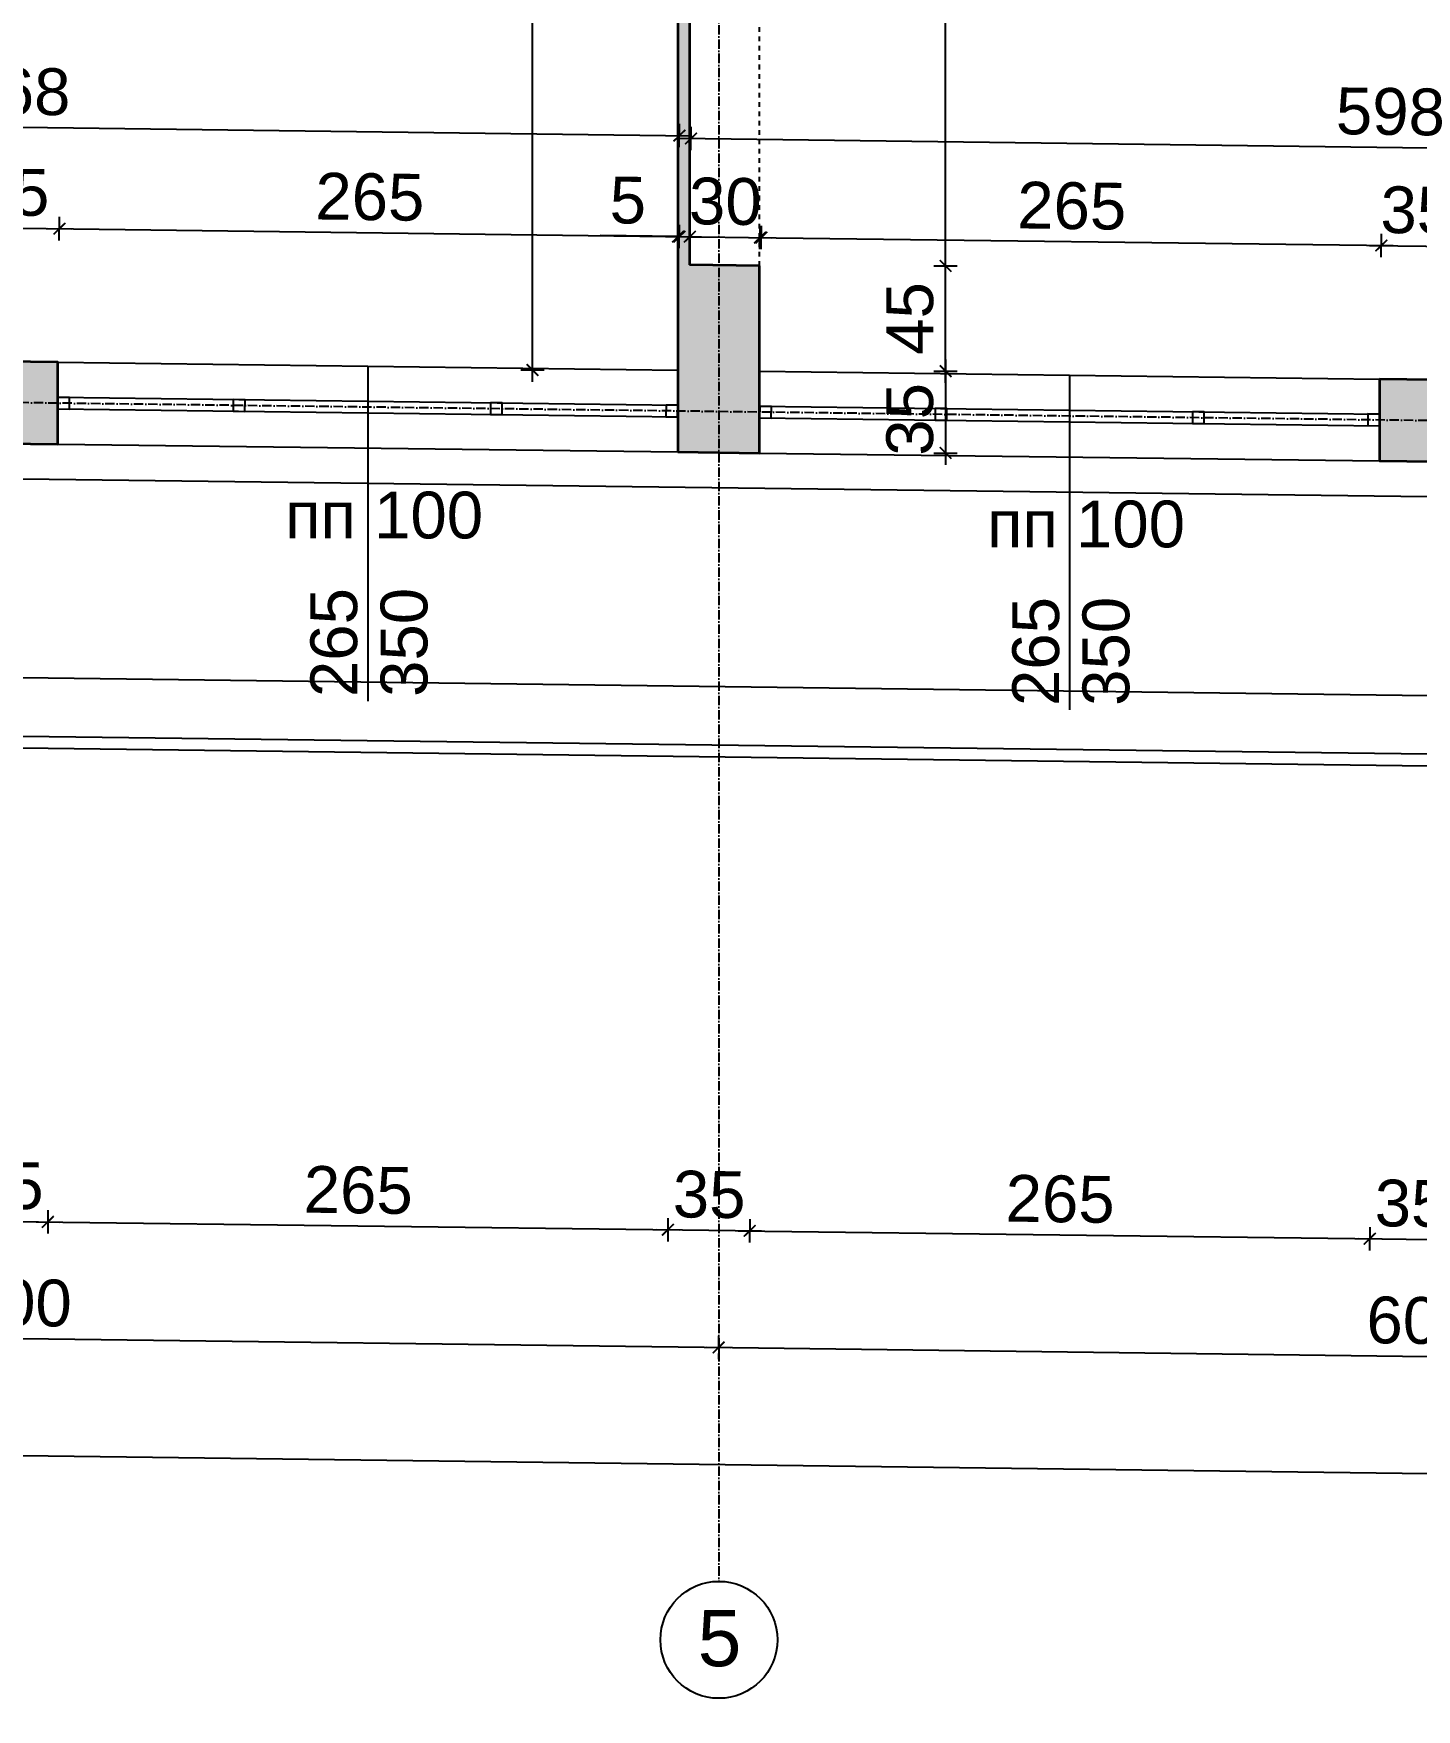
# Model space of a CAD drawing. Header units: inches. Extents: x -72385 to 39588, y -6525 to 66685.
# Drawn here: x -49878 to -49287, y 21720 to 22437 of the extents above; entities that cross this region are included whole.
import ezdxf

# ---------------------------------------------------------------- set-up
doc = ezdxf.new("R2010")
doc.units = ezdxf.units.IN
doc.header["$MEASUREMENT"] = 0
doc.linetypes.add('DashDot', pattern=[0.6, 0.4, -0.1, 0, -0.1])
doc.linetypes.add('Hidden', pattern=[0.4, 0.2, -0.2])
for name, color, linetype, lineweight in [('Изгледни линии', 253, 'Continuous', 25), ('Надписи коти външни', 252, 'Continuous', 25), ('Надписи коти вътрешни', 252, 'Continuous', 25), ('Надписи Оси', 252, 'Continuous', 25), ('Надписи прозорци', 252, 'Continuous', 25), ('Оси', 252, 'DashDot', 25), ('Прозорци', 251, 'Continuous', 25), ('Пунктир', 253, 'Hidden', 25), ('Разрезни линии', 7, 'Continuous', 35), ('Щрих стени', 254, 'Continuous', 25)]:
    doc.layers.add(name, color=color, linetype=linetype, lineweight=lineweight)
doc.styles.add('Arial Regular', font='arial.ttf')
doc.styles.get("Standard").update_dxf_attribs({"font": 'arial.ttf'})
doc.dimstyles.new('Annotative', dxfattribs={"dimscale": 0, "dimtxt": 20, "dimasz": 5, "dimexe": 5, "dimexo": 5, "dimgap": 5, "dimtad": 1, "dimdec": 0, "dimzin": 0, "dimdsep": 46, "dimtxsty": 'Standard', "dimblk": 'ARCHTICK', "dimcen": 5, "dimdle": 5, "dimadec": 0, "dimazin": 0, "dimtfac": 1, "dimtdec": 0, "dimtofl": 0, "dimtmove": 0, "dimatfit": 3, "dimldrblk": 'ARCHTICK', "dimfxl": 5, "dimfxlon": 1, "dimtolj": 1, "dimtzin": 0, "dimarcsym": 1})

# ---------------------------------------------------------------- blocks, each defined once
blk = doc.blocks.new('_ArchTick')
at = {"color": 0, "linetype": 'ByBlock', "const_width": 0.15}
blk.add_lwpolyline([(-0.5, -0.5), (0.5, 0.5)], dxfattribs=at)
blk = doc.blocks.new('*D4562')
at = {"layer": 'Defpoints', "color": 0, "ltscale": 50, "transparency": 16777216}
for p in [(-49664.4, 22830.32), (-49602.34, 22830.32), (-49602.34, 22292.78)]:
    blk.add_point(p, dxfattribs=at)
at = {"layer": 'Надписи коти вътрешни', "color": 0, "lineweight": -2, "ltscale": 50, "transparency": 16777216}
for p, q in [((-49664.4, 22287.78), (-49664.4, 22835.32)), ((-49659.4, 22830.32), (-49669.4, 22830.32)), ((-49659.4, 22292.78), (-49669.4, 22292.78))]:
    blk.add_line(p, q, dxfattribs=at)
at = {"layer": 'Надписи коти вътрешни', "color": 0, "lineweight": -2, "ltscale": 50, "transparency": 16777216, "xscale": 5, "yscale": 5, "zscale": 5}
for p, rotation in [((-49664.4, 22830.32), 90), ((-49664.4, 22292.78), 270)]:
    blk.add_blockref('_ArchTick', p, dxfattribs=dict(at, rotation=rotation))
at = {"layer": 'Надписи коти вътрешни', "color": 0, "ltscale": 50, "transparency": 16777216, "insert": (-49679.61, 22561.55), "char_height": 20, "attachment_point": 5, "rotation": 90}
blk.add_mtext('\\A1;538', dxfattribs=at)
blk = doc.blocks.new('*D2618')
at = {"layer": 'Defpoints', "color": 0, "ltscale": 50, "transparency": 16777216}
for p in [(-49866.61, 22353.23), (-49902.34, 22296.6), (-49867.34, 22296.15)]:
    blk.add_point(p, dxfattribs=at)
at = {"layer": 'Надписи коти вътрешни', "color": 0, "lineweight": -2, "ltscale": 50, "transparency": 16777216}
for p, q in [((-49906.61, 22353.74), (-49861.61, 22353.16)), ((-49901.67, 22348.67), (-49901.55, 22358.67)), ((-49866.67, 22348.23), (-49866.55, 22358.23))]:
    blk.add_line(p, q, dxfattribs=at)
at = {"layer": 'Надписи коти вътрешни', "color": 0, "lineweight": -2, "ltscale": 50, "transparency": 16777216, "xscale": 5, "yscale": 5, "zscale": 5}
for p, rotation in [((-49901.61, 22353.67), 179.2706286525344), ((-49866.61, 22353.23), 359.2706286525344)]:
    blk.add_blockref('_ArchTick', p, dxfattribs=dict(at, rotation=rotation))
at = {"layer": 'Надписи коти вътрешни', "color": 0, "ltscale": 50, "transparency": 16777216, "insert": (-49886.42, 22368.7), "char_height": 20, "attachment_point": 5, "rotation": 359.27063}
blk.add_mtext('\\A1;35', dxfattribs=at)
blk = doc.blocks.new('*D2619')
at = {"layer": 'Defpoints', "color": 0, "ltscale": 50, "transparency": 16777216}
for p in [(-49601.61, 22349.85), (-49867.34, 22296.15), (-49602.34, 22292.78)]:
    blk.add_point(p, dxfattribs=at)
at = {"layer": 'Надписи коти вътрешни', "color": 0, "lineweight": -2, "ltscale": 50, "transparency": 16777216}
for p, q in [((-49871.61, 22353.29), (-49596.61, 22349.79)), ((-49866.67, 22348.23), (-49866.55, 22358.23)), ((-49601.67, 22344.85), (-49601.55, 22354.85))]:
    blk.add_line(p, q, dxfattribs=at)
at = {"layer": 'Надписи коти вътрешни', "color": 0, "lineweight": -2, "ltscale": 50, "transparency": 16777216, "xscale": 5, "yscale": 5, "zscale": 5}
for p, rotation in [((-49866.61, 22353.23), 179.270628652547), ((-49601.61, 22349.85), 359.270628652547)]:
    blk.add_blockref('_ArchTick', p, dxfattribs=dict(at, rotation=rotation))
at = {"layer": 'Надписи коти вътрешни', "color": 0, "ltscale": 50, "transparency": 16777216, "insert": (-49733.92, 22366.75), "char_height": 20, "attachment_point": 5, "rotation": 359.27063}
blk.add_mtext('\\A1;265', dxfattribs=at)
blk = doc.blocks.new('*D2620')
at = {"layer": 'Defpoints', "color": 0, "ltscale": 50, "transparency": 16777216}
for p in [(-49567.18, 22349.4), (-49597.34, 22337.72), (-49567.34, 22337.33)]:
    blk.add_point(p, dxfattribs=at)
at = {"layer": 'Надписи коти вътрешни', "color": 0, "lineweight": -2, "ltscale": 50, "transparency": 16777216}
for p, q in [((-49597.25, 22344.79), (-49597.12, 22354.79)), ((-49567.25, 22344.4), (-49567.12, 22354.4)), ((-49602.18, 22349.86), (-49562.18, 22349.34))]:
    blk.add_line(p, q, dxfattribs=at)
at = {"layer": 'Надписи коти вътрешни', "color": 0, "lineweight": -2, "ltscale": 50, "transparency": 16777216, "xscale": 5, "yscale": 5, "zscale": 5}
for p, rotation in [((-49597.18, 22349.79), 179.2567033056681), ((-49567.18, 22349.4), 359.2567033056681)]:
    blk.add_blockref('_ArchTick', p, dxfattribs=dict(at, rotation=rotation))
at = {"layer": 'Надписи коти вътрешни', "color": 0, "ltscale": 50, "transparency": 16777216, "insert": (-49581.98, 22364.81), "char_height": 20, "attachment_point": 5, "rotation": 359.2567}
blk.add_mtext('\\A1;30', dxfattribs=at)
blk = doc.blocks.new('*D2621')
at = {"layer": 'Defpoints', "color": 0, "ltscale": 50, "transparency": 16777216}
for p in [(-49301.61, 22346.03), (-49567.34, 22292.33), (-49302.34, 22288.96)]:
    blk.add_point(p, dxfattribs=at)
at = {"layer": 'Надписи коти вътрешни', "color": 0, "lineweight": -2, "ltscale": 50, "transparency": 16777216}
for p, q in [((-49566.67, 22344.41), (-49566.55, 22354.41)), ((-49571.61, 22349.47), (-49296.61, 22345.97)), ((-49301.67, 22341.03), (-49301.55, 22351.03))]:
    blk.add_line(p, q, dxfattribs=at)
at = {"layer": 'Надписи коти вътрешни', "color": 0, "lineweight": -2, "ltscale": 50, "transparency": 16777216, "xscale": 5, "yscale": 5, "zscale": 5}
for p, rotation in [((-49566.61, 22349.41), 179.270628652547), ((-49301.61, 22346.03), 359.270628652547)]:
    blk.add_blockref('_ArchTick', p, dxfattribs=dict(at, rotation=rotation))
at = {"layer": 'Надписи коти вътрешни', "color": 0, "ltscale": 50, "transparency": 16777216, "insert": (-49433.92, 22362.93), "char_height": 20, "attachment_point": 5, "rotation": 359.27063}
blk.add_mtext('\\A1;265', dxfattribs=at)
blk = doc.blocks.new('*D2622')
at = {"layer": 'Defpoints', "color": 0, "ltscale": 50, "transparency": 16777216}
for p in [(-49266.61, 22345.59), (-49302.34, 22288.96), (-49267.34, 22288.52)]:
    blk.add_point(p, dxfattribs=at)
at = {"layer": 'Надписи коти вътрешни', "color": 0, "lineweight": -2, "ltscale": 50, "transparency": 16777216}
for p, q in [((-49306.61, 22346.1), (-49261.61, 22345.52)), ((-49301.67, 22341.03), (-49301.55, 22351.03)), ((-49266.67, 22340.59), (-49266.55, 22350.59))]:
    blk.add_line(p, q, dxfattribs=at)
at = {"layer": 'Надписи коти вътрешни', "color": 0, "lineweight": -2, "ltscale": 50, "transparency": 16777216, "xscale": 5, "yscale": 5, "zscale": 5}
for p, rotation in [((-49301.61, 22346.03), 179.2706286525344), ((-49266.61, 22345.59), 359.2706286525344)]:
    blk.add_blockref('_ArchTick', p, dxfattribs=dict(at, rotation=rotation))
at = {"layer": 'Надписи коти вътрешни', "color": 0, "ltscale": 50, "transparency": 16777216, "insert": (-49286.42, 22361.06), "char_height": 20, "attachment_point": 5, "rotation": 359.27063}
blk.add_mtext('\\A1;35', dxfattribs=at)
blk = doc.blocks.new('*D4564')
at = {"layer": 'Defpoints', "color": 0, "ltscale": 50, "transparency": 16777216}
for p in [(-49601.63, 22393.02), (-50169.84, 22345.01), (-49602.34, 22337.78)]:
    blk.add_point(p, dxfattribs=at)
at = {"layer": 'Надписи коти вътрешни', "color": 0, "lineweight": -2, "ltscale": 50, "transparency": 16777216}
for p, q in [((-50169.2, 22395.24), (-50169.07, 22405.24)), ((-50174.13, 22400.31), (-49596.63, 22392.95)), ((-49601.7, 22388.02), (-49601.57, 22398.02))]:
    blk.add_line(p, q, dxfattribs=at)
at = {"layer": 'Надписи коти вътрешни', "color": 0, "lineweight": -2, "ltscale": 50, "transparency": 16777216, "xscale": 5, "yscale": 5, "zscale": 5}
for p, rotation in [((-50169.13, 22400.24), 179.2706286525471), ((-49601.63, 22393.02), 359.2706286525471)]:
    blk.add_blockref('_ArchTick', p, dxfattribs=dict(at, rotation=rotation))
at = {"layer": 'Надписи коти вътрешни', "color": 0, "ltscale": 50, "transparency": 16777216, "insert": (-49885.19, 22411.84), "char_height": 20, "attachment_point": 5, "rotation": 359.27063}
blk.add_mtext('\\A1;568', dxfattribs=at)
blk = doc.blocks.new('*D2633')
at = {"layer": 'Defpoints', "color": 0, "ltscale": 50, "transparency": 16777216}
for p in [(-49567.34, 22829.88), (-49487.85, 22829.88), (-49567.34, 22337.34)]:
    blk.add_point(p, dxfattribs=at)
at = {"layer": 'Надписи коти вътрешни', "color": 0, "lineweight": -2, "ltscale": 50, "transparency": 16777216}
for p, q in [((-49487.85, 22332.34), (-49487.85, 22834.88)), ((-49492.85, 22829.88), (-49482.85, 22829.88)), ((-49492.85, 22337.34), (-49482.85, 22337.34))]:
    blk.add_line(p, q, dxfattribs=at)
at = {"layer": 'Надписи коти вътрешни', "color": 0, "lineweight": -2, "ltscale": 50, "transparency": 16777216, "xscale": 5, "yscale": 5, "zscale": 5}
for p, rotation in [((-49487.85, 22829.88), 90), ((-49487.85, 22337.34), 270)]:
    blk.add_blockref('_ArchTick', p, dxfattribs=dict(at, rotation=rotation))
at = {"layer": 'Надписи коти вътрешни', "color": 0, "ltscale": 50, "transparency": 16777216, "insert": (-49503.07, 22583.61), "char_height": 20, "attachment_point": 5, "rotation": 90}
blk.add_mtext('\\A1;493', dxfattribs=at)
blk = doc.blocks.new('*D2635')
at = {"layer": 'Defpoints', "color": 0, "ltscale": 50, "transparency": 16777216}
for p in [(-49567.34, 22337.34), (-49487.85, 22337.34), (-49566.89, 22292.33)]:
    blk.add_point(p, dxfattribs=at)
at = {"layer": 'Надписи коти вътрешни', "color": 0, "lineweight": -2, "ltscale": 50, "transparency": 16777216}
for p, q in [((-49487.85, 22287.33), (-49487.85, 22342.34)), ((-49492.85, 22337.34), (-49482.85, 22337.34)), ((-49492.85, 22292.33), (-49482.85, 22292.33))]:
    blk.add_line(p, q, dxfattribs=at)
at = {"layer": 'Надписи коти вътрешни', "color": 0, "lineweight": -2, "ltscale": 50, "transparency": 16777216, "xscale": 5, "yscale": 5, "zscale": 5}
for p, rotation in [((-49487.85, 22337.34), 90), ((-49487.85, 22292.33), 270)]:
    blk.add_blockref('_ArchTick', p, dxfattribs=dict(at, rotation=rotation))
at = {"layer": 'Надписи коти вътрешни', "color": 0, "ltscale": 50, "transparency": 16777216, "insert": (-49503.02, 22314.83), "char_height": 20, "attachment_point": 5, "rotation": 90}
blk.add_mtext('\\A1;45', dxfattribs=at)
blk = doc.blocks.new('*D2636')
at = {"layer": 'Defpoints', "color": 0, "ltscale": 50, "transparency": 16777216}
for p in [(-48999.15, 22384.18), (-49597.34, 22337.72), (-48999.84, 22330.11)]:
    blk.add_point(p, dxfattribs=at)
at = {"layer": 'Надписи коти вътрешни', "color": 0, "lineweight": -2, "ltscale": 50, "transparency": 16777216}
for p, q in [((-49596.71, 22386.79), (-49596.59, 22396.79)), ((-49601.65, 22391.85), (-48994.15, 22384.12)), ((-48999.21, 22379.18), (-48999.09, 22389.18))]:
    blk.add_line(p, q, dxfattribs=at)
at = {"layer": 'Надписи коти вътрешни', "color": 0, "lineweight": -2, "ltscale": 50, "transparency": 16777216, "xscale": 5, "yscale": 5, "zscale": 5}
for p, rotation in [((-49596.65, 22391.79), 179.2706286525471), ((-48999.15, 22384.18), 359.2706286525471)]:
    blk.add_blockref('_ArchTick', p, dxfattribs=dict(at, rotation=rotation))
at = {"layer": 'Надписи коти вътрешни', "color": 0, "ltscale": 50, "transparency": 16777216, "insert": (-49297.71, 22403.2), "char_height": 20, "attachment_point": 5, "rotation": 359.27063}
blk.add_mtext('\\A1;598', dxfattribs=at)
blk = doc.blocks.new('*D6550')
at = {"layer": 'Defpoints', "color": 0, "ltscale": 50, "transparency": 16777216}
for p in [(-49902.34, 22261.6), (-49867.34, 22261.15), (-49871.57, 21928.68)]:
    blk.add_point(p, dxfattribs=at)
at = {"layer": 'Надписи коти външни', "color": 0, "lineweight": -2, "ltscale": 50, "transparency": 16777216}
for p, q in [((-49911.57, 21929.19), (-49866.57, 21928.61)), ((-49906.51, 21934.12), (-49906.63, 21924.12)), ((-49871.51, 21933.68), (-49871.63, 21923.68))]:
    blk.add_line(p, q, dxfattribs=at)
at = {"layer": 'Надписи коти външни', "color": 0, "lineweight": -2, "ltscale": 50, "transparency": 16777216, "xscale": 5, "yscale": 5, "zscale": 5}
for p, rotation in [((-49906.57, 21929.12), 179.2706286525464), ((-49871.57, 21928.68), 359.2706286525463)]:
    blk.add_blockref('_ArchTick', p, dxfattribs=dict(at, rotation=rotation))
at = {"layer": 'Надписи коти външни', "color": 0, "ltscale": 50, "transparency": 16777216, "insert": (-49888.88, 21944.12), "char_height": 20, "attachment_point": 5, "rotation": 359.27063}
blk.add_mtext('\\A1;35', dxfattribs=at)
blk = doc.blocks.new('*D6551')
at = {"layer": 'Defpoints', "color": 0, "ltscale": 50, "transparency": 16777216}
for p in [(-49867.34, 22261.15), (-49602.34, 22257.78), (-49606.57, 21925.3)]:
    blk.add_point(p, dxfattribs=at)
at = {"layer": 'Надписи коти външни', "color": 0, "lineweight": -2, "ltscale": 50, "transparency": 16777216}
for p, q in [((-49871.51, 21933.68), (-49871.63, 21923.68)), ((-49606.51, 21930.3), (-49606.63, 21920.3)), ((-49876.57, 21928.74), (-49601.57, 21925.24))]:
    blk.add_line(p, q, dxfattribs=at)
at = {"layer": 'Надписи коти външни', "color": 0, "lineweight": -2, "ltscale": 50, "transparency": 16777216, "xscale": 5, "yscale": 5, "zscale": 5}
for p, rotation in [((-49871.57, 21928.68), 179.2706286525463), ((-49606.57, 21925.3), 359.2706286525462)]:
    blk.add_blockref('_ArchTick', p, dxfattribs=dict(at, rotation=rotation))
at = {"layer": 'Надписи коти външни', "color": 0, "ltscale": 50, "transparency": 16777216, "insert": (-49738.88, 21942.2), "char_height": 20, "attachment_point": 5, "rotation": 359.27063}
blk.add_mtext('\\A1;265', dxfattribs=at)
blk = doc.blocks.new('*D5630')
at = {"layer": 'Defpoints', "color": 0, "ltscale": 50, "transparency": 16777216}
for p in [(-49602.34, 22257.78), (-49567.34, 22257.33), (-49571.57, 21924.86)]:
    blk.add_point(p, dxfattribs=at)
at = {"layer": 'Надписи коти външни', "color": 0, "lineweight": -2, "ltscale": 50, "transparency": 16777216}
for p, q in [((-49606.51, 21930.3), (-49606.63, 21920.3)), ((-49571.51, 21929.86), (-49571.63, 21919.86)), ((-49611.57, 21925.37), (-49566.57, 21924.79))]:
    blk.add_line(p, q, dxfattribs=at)
at = {"layer": 'Надписи коти външни', "color": 0, "lineweight": -2, "ltscale": 50, "transparency": 16777216, "xscale": 5, "yscale": 5, "zscale": 5}
for p, rotation in [((-49606.57, 21925.3), 179.2706286525403), ((-49571.57, 21924.86), 359.2706286525403)]:
    blk.add_blockref('_ArchTick', p, dxfattribs=dict(at, rotation=rotation))
at = {"layer": 'Надписи коти външни', "color": 0, "ltscale": 50, "transparency": 16777216, "insert": (-49588.88, 21940.3), "char_height": 20, "attachment_point": 5, "rotation": 359.27063}
blk.add_mtext('\\A1;35', dxfattribs=at)
blk = doc.blocks.new('*D6552')
at = {"layer": 'Defpoints', "color": 0, "ltscale": 50, "transparency": 16777216}
for p in [(-49567.34, 22257.33), (-49302.34, 22253.96), (-49306.57, 21921.48)]:
    blk.add_point(p, dxfattribs=at)
at = {"layer": 'Надписи коти външни', "color": 0, "lineweight": -2, "ltscale": 50, "transparency": 16777216}
for p, q in [((-49571.51, 21929.86), (-49571.63, 21919.86)), ((-49576.57, 21924.92), (-49301.57, 21921.42)), ((-49306.51, 21926.48), (-49306.63, 21916.49))]:
    blk.add_line(p, q, dxfattribs=at)
at = {"layer": 'Надписи коти външни', "color": 0, "lineweight": -2, "ltscale": 50, "transparency": 16777216, "xscale": 5, "yscale": 5, "zscale": 5}
for p, rotation in [((-49571.57, 21924.86), 179.2706286525486), ((-49306.57, 21921.48), 359.2706286525486)]:
    blk.add_blockref('_ArchTick', p, dxfattribs=dict(at, rotation=rotation))
at = {"layer": 'Надписи коти външни', "color": 0, "ltscale": 50, "transparency": 16777216, "insert": (-49438.88, 21938.38), "char_height": 20, "attachment_point": 5, "rotation": 359.27063}
blk.add_mtext('\\A1;265', dxfattribs=at)
blk = doc.blocks.new('*D5631')
at = {"layer": 'Defpoints', "color": 0, "ltscale": 50, "transparency": 16777216}
for p in [(-49302.34, 22253.96), (-49267.34, 22253.51), (-49271.57, 21921.04)]:
    blk.add_point(p, dxfattribs=at)
at = {"layer": 'Надписи коти външни', "color": 0, "lineweight": -2, "ltscale": 50, "transparency": 16777216}
for p, q in [((-49306.51, 21926.48), (-49306.63, 21916.49)), ((-49271.51, 21926.04), (-49271.63, 21916.04)), ((-49311.57, 21921.55), (-49266.57, 21920.98))]:
    blk.add_line(p, q, dxfattribs=at)
at = {"layer": 'Надписи коти външни', "color": 0, "lineweight": -2, "ltscale": 50, "transparency": 16777216, "xscale": 5, "yscale": 5, "zscale": 5}
for p, rotation in [((-49306.57, 21921.48), 179.2706286525464), ((-49271.57, 21921.04), 359.2706286525463)]:
    blk.add_blockref('_ArchTick', p, dxfattribs=dict(at, rotation=rotation))
at = {"layer": 'Надписи коти външни', "color": 0, "ltscale": 50, "transparency": 16777216, "insert": (-49288.88, 21936.48), "char_height": 20, "attachment_point": 5, "rotation": 359.27063}
blk.add_mtext('\\A1;35', dxfattribs=at)
blk = doc.blocks.new('*D5660')
at = {"layer": 'Defpoints', "color": 0, "ltscale": 50, "transparency": 16777216}
for p in [(-50184.84, 21882.66), (-49584.84, 21875.02), (-49584.84, 21875.02)]:
    blk.add_point(p, dxfattribs=at)
at = {"layer": 'Надписи коти външни', "color": 0, "lineweight": -2, "ltscale": 50, "transparency": 16777216}
for p, q in [((-50189.84, 21882.73), (-49579.84, 21874.96)), ((-50184.84, 21882.66), (-50184.9, 21877.66)), ((-49584.84, 21875.02), (-49584.9, 21870.02))]:
    blk.add_line(p, q, dxfattribs=at)
at = {"layer": 'Надписи коти външни', "color": 0, "lineweight": -2, "ltscale": 50, "transparency": 16777216, "xscale": 5, "yscale": 5, "zscale": 5}
for p, rotation in [((-50184.84, 21882.66), 179.270628652557), ((-49584.84, 21875.02), 359.270628652557)]:
    blk.add_blockref('_ArchTick', p, dxfattribs=dict(at, rotation=rotation))
at = {"layer": 'Надписи коти външни', "color": 0, "ltscale": 50, "transparency": 16777216, "insert": (-49884.64, 21894.05), "char_height": 20, "attachment_point": 5, "rotation": 359.27063}
blk.add_mtext('\\A1;600', dxfattribs=at)
blk = doc.blocks.new('*D5661')
at = {"layer": 'Defpoints', "color": 0, "ltscale": 50, "transparency": 16777216}
for p in [(-49584.84, 21875.02), (-48984.84, 21867.38), (-48984.84, 21867.38)]:
    blk.add_point(p, dxfattribs=at)
at = {"layer": 'Надписи коти външни', "color": 0, "lineweight": -2, "ltscale": 50, "transparency": 16777216}
for p, q in [((-49584.84, 21875.02), (-49584.77, 21880.02)), ((-49589.84, 21875.09), (-48979.84, 21867.32)), ((-48984.84, 21867.38), (-48984.77, 21872.38))]:
    blk.add_line(p, q, dxfattribs=at)
at = {"layer": 'Надписи коти външни', "color": 0, "lineweight": -2, "ltscale": 50, "transparency": 16777216, "xscale": 5, "yscale": 5, "zscale": 5}
for p, rotation in [((-49584.84, 21875.02), 179.2706286525473), ((-48984.84, 21867.38), 359.2706286525473)]:
    blk.add_blockref('_ArchTick', p, dxfattribs=dict(at, rotation=rotation))
at = {"layer": 'Надписи коти външни', "color": 0, "ltscale": 50, "transparency": 16777216, "insert": (-49284.64, 21886.41), "char_height": 20, "attachment_point": 5, "rotation": 359.27063}
blk.add_mtext('\\A1;600', dxfattribs=at)
blk = doc.blocks.new('*D6556')
at = {"layer": 'Defpoints', "color": 0, "ltscale": 10, "transparency": 16777216}
for p in [(-52317.34, 22292.34), (-41742.34, 22157.71), (-41747.84, 21725.25)]:
    blk.add_point(p, dxfattribs=at)
at = {"layer": 'Надписи коти външни', "color": 0, "lineweight": -2, "ltscale": 10, "transparency": 16777216}
for p, q in [((-52322.78, 21864.88), (-52322.91, 21854.88)), ((-52327.84, 21859.94), (-41742.84, 21725.19)), ((-41747.78, 21730.25), (-41747.91, 21720.25))]:
    blk.add_line(p, q, dxfattribs=at)
at = {"layer": 'Надписи коти външни', "color": 0, "lineweight": -2, "ltscale": 10, "transparency": 16777216, "xscale": 5, "yscale": 5, "zscale": 5}
for p, rotation in [((-52322.84, 21859.88), 179.2706286525472), ((-41747.84, 21725.25), 359.2706286525473)]:
    blk.add_blockref('_ArchTick', p, dxfattribs=dict(at, rotation=rotation))
at = {"layer": 'Надписи коти външни', "color": 0, "ltscale": 10, "transparency": 16777216, "insert": (-47035.15, 21807.77), "char_height": 20, "attachment_point": 5, "rotation": 359.27063}
blk.add_mtext('\\A1;10575', dxfattribs=at)
blk = doc.blocks.new('*D7348')
at = {"layer": 'Defpoints', "color": 0, "ltscale": 10, "transparency": 16777216}
for p in [(-49506.06, 22292.33), (-49506.06, 22257.33), (-49487.85, 22257.33)]:
    blk.add_point(p, dxfattribs=at)
at = {"layer": 'Надписи коти вътрешни', "color": 0, "lineweight": -2, "ltscale": 10, "transparency": 16777216}
for p, q in [((-49487.85, 22297.33), (-49487.85, 22252.33)), ((-49492.85, 22292.33), (-49482.85, 22292.33)), ((-49492.85, 22257.33), (-49482.85, 22257.33))]:
    blk.add_line(p, q, dxfattribs=at)
at = {"layer": 'Надписи коти вътрешни', "color": 0, "lineweight": -2, "ltscale": 10, "transparency": 16777216, "xscale": 5, "yscale": 5, "zscale": 5}
for p, rotation in [((-49487.85, 22292.33), 90), ((-49487.85, 22257.33), 270)]:
    blk.add_blockref('_ArchTick', p, dxfattribs=dict(at, rotation=rotation))
at = {"layer": 'Надписи коти вътрешни', "color": 0, "ltscale": 10, "transparency": 16777216, "insert": (-49503.07, 22271.72), "char_height": 20, "attachment_point": 5, "rotation": 90}
blk.add_mtext('\\A1;35', dxfattribs=at)
blk = doc.blocks.new('*D7375')
at = {"layer": 'Defpoints', "color": 0, "ltscale": 10, "transparency": 16777216}
for p in [(-49602.18, 22349.85), (-49602.34, 22337.78), (-49597.34, 22337.72)]:
    blk.add_point(p, dxfattribs=at)
at = {"layer": 'Надписи коти вътрешни', "color": 0, "lineweight": -2, "ltscale": 10, "transparency": 16777216}
for p, q in [((-49602.25, 22344.85), (-49602.12, 22354.85)), ((-49597.25, 22344.79), (-49597.12, 22354.79)), ((-49602.18, 22349.85), (-49635.44, 22350.28)), ((-49597.18, 22349.79), (-49592.18, 22349.73))]:
    blk.add_line(p, q, dxfattribs=at)
at = {"layer": 'Надписи коти вътрешни', "color": 0, "lineweight": -2, "ltscale": 10, "transparency": 16777216, "xscale": 5, "yscale": 5, "zscale": 5}
for p, rotation in [((-49602.18, 22349.85), 359.2706286525452), ((-49597.18, 22349.79), 179.2706286525452)]:
    blk.add_blockref('_ArchTick', p, dxfattribs=dict(at, rotation=rotation))
at = {"layer": 'Надписи коти вътрешни', "color": 0, "ltscale": 10, "transparency": 16777216, "insert": (-49623.62, 22365.3), "char_height": 20, "attachment_point": 5, "rotation": 359.27063}
blk.add_mtext('\\A1;5', dxfattribs=at)

msp = doc.modelspace()

# ---------------------------------------------------------------- hatches: boundary and pattern name
at = {"layer": 'Щрих стени', "ltscale": 10}
h = msp.add_hatch(color=256, dxfattribs=at)
h.dxf.hatch_style = 1
h.paths.add_polyline_path([(-49972.34, 23195.06), (-50407.34, 23200.6), (-50407.34, 23170.6), (-50199.84, 23167.96), (-50199.84, 22927.94), (-50209.84, 22928.06), (-50209.84, 22843.06), (-50759.84, 22850.06), (-50759.84, 22935.07), (-50809.84, 22935.7), (-50809.84, 22880.7), (-50834.84, 22881.02), (-50834.84, 22846.01), (-50809.84, 22845.7), (-50199.84, 22837.93), (-50199.84, 22345.39), (-50202.34, 22265.42), (-50167.34, 22264.97), (-50167.34, 22344.98), (-50169.84, 22345.01), (-50169.84, 22837.55), (-50159.84, 22837.42), (-50159.84, 22927.43), (-50169.84, 22927.56), (-50169.84, 23167.57), (-49972.34, 23165.06)])
h.paths.add_polyline_path([(-50567.34, 23202.64), (-51002.34, 23208.18), (-51002.34, 23178.17), (-50809.84, 23175.72), (-50809.84, 23025.71), (-50804.84, 23025.65), (-50804.84, 23175.66), (-50567.34, 23172.64)])
h.paths.add_polyline_path([(-49377.34, 23187.49), (-49812.34, 23193.03), (-49812.34, 23163.02), (-49602.34, 23160.35), (-49602.34, 22920.33), (-49634.84, 22920.74), (-49634.84, 22885.74), (-49609.84, 22885.42), (-49609.84, 22830.42), (-49602.34, 22830.32), (-49602.34, 22337.72), (-49602.34, 22257.78), (-49567.34, 22257.33), (-49567.34, 22337.34), (-49597.34, 22337.72), (-49597.34, 22830.26), (-49559.84, 22829.78), (-49559.84, 22919.79), (-49597.34, 22920.27), (-49597.34, 23160.29), (-49377.34, 23157.49)])
h.paths.add_polyline_path([(-48969.84, 23247.26), (-48999.84, 23247.64), (-48999.84, 23182.68), (-49217.34, 23185.45), (-49217.34, 23155.45), (-48999.84, 23152.68), (-48999.84, 22912.66), (-49009.84, 22912.79), (-49009.84, 22822.78), (-48999.84, 22822.65), (-48999.84, 22330.11), (-49002.34, 22330.15), (-49002.34, 22250.14), (-48967.34, 22249.69), (-48967.34, 22329.7), (-48969.84, 22329.73), (-48969.84, 22822.27), (-48959.84, 22822.14), (-48959.84, 22912.15), (-48969.84, 22912.28), (-48969.84, 23042.29), (-48914.84, 23041.59), (-48914.84, 23071.59), (-48969.84, 23072.29)])
h.paths.add_polyline_path([(-51067.34, 22311.43), (-51102.34, 22311.88), (-51102.34, 22276.87), (-51067.34, 22276.43)])
h.paths.add_polyline_path([(-50767.34, 22352.61), (-50802.34, 22353.06), (-50802.34, 22273.05), (-50767.34, 22272.61)], flags=17)
h.paths.add_polyline_path([(-50467.34, 22303.79), (-50502.34, 22304.24), (-50502.34, 22269.23), (-50467.34, 22268.79)], flags=17)
h.paths.add_polyline_path([(-49867.34, 22296.15), (-49902.34, 22296.6), (-49902.34, 22261.6), (-49867.34, 22261.15)])
h.paths.add_polyline_path([(-49267.34, 22288.52), (-49302.34, 22288.96), (-49302.34, 22253.96), (-49267.34, 22253.51)])

# ---------------------------------------------------------------- linework, layer by layer
at = {"layer": 'Изгледни линии', "ltscale": 50}
for p, q in [((-49867.34, 22296.15), (-49602.34, 22292.78)), ((-49567.34, 22292.33), (-49302.34, 22288.96)), ((-51682.34, 22269.26), (-46557.34, 22204.01)), ((-49867.34, 22261.15), (-49602.34, 22257.78)), ((-49567.34, 22257.33), (-49302.34, 22253.96)), ((-51367.34, 22180.24), (-46587.34, 22119.39)), ((-51392.34, 22155.55), (-46587.34, 22094.38)), ((-51397.34, 22150.62), (-46587.34, 22089.38))]:
    msp.add_line(p, q, dxfattribs=at)
at = {"layer": 'Надписи Оси', "ltscale": 50}
msp.add_circle((-49584.76, 21750.02), 25, dxfattribs=at)
at = {"layer": 'Надписи прозорци', "ltscale": 50}
for p, q in [((-49734.84, 22294.47), (-49734.84, 22151.32)), ((-49434.84, 22290.65), (-49434.84, 22147.5))]:
    msp.add_line(p, q, dxfattribs=at)
at = {"layer": 'Оси', "ltscale": 10}
for p, q in [((-49584.84, 24575.24), (-49584.84, 21775.02)), ((-39839.84, 22151), (-52799.84, 22315.98))]:
    msp.add_line(p, q, dxfattribs=at)
at = {"layer": 'Прозорци', "ltscale": 50}
for p, q in [((-49867.34, 22281.15), (-49602.34, 22277.78)), ((-49867.34, 22276.15), (-49602.34, 22272.78)), ((-49567.34, 22277.33), (-49302.34, 22273.96)), ((-49567.34, 22272.33), (-49302.34, 22268.96))]:
    msp.add_line(p, q, dxfattribs=at)
for points in [[(-49867.34, 22276.15), (-49862.34, 22276.09), (-49862.27, 22281.09), (-49867.27, 22281.15), (-49867.34, 22276.15)], [(-49792.35, 22275.2), (-49787.35, 22275.13), (-49787.29, 22280.13), (-49792.29, 22280.2), (-49792.35, 22275.2)], [(-49682.39, 22273.8), (-49677.39, 22273.73), (-49677.33, 22278.73), (-49682.32, 22278.8), (-49682.39, 22273.8)], [(-49607.4, 22272.85), (-49602.4, 22272.78), (-49602.34, 22277.78), (-49607.34, 22277.85), (-49607.4, 22272.85)], [(-49567.34, 22272.33), (-49562.34, 22272.27), (-49562.27, 22277.27), (-49567.27, 22277.33), (-49567.34, 22272.33)], [(-49492.35, 22271.38), (-49487.35, 22271.31), (-49487.29, 22276.31), (-49492.29, 22276.38), (-49492.35, 22271.38)], [(-49382.39, 22269.98), (-49377.39, 22269.91), (-49377.33, 22274.91), (-49382.32, 22274.98), (-49382.39, 22269.98)], [(-49307.4, 22269.03), (-49302.4, 22268.97), (-49302.34, 22273.96), (-49307.34, 22274.03), (-49307.4, 22269.03)]]:
    msp.add_lwpolyline(points, dxfattribs=at)
at = {"layer": 'Пунктир', "ltscale": 10}
msp.add_line((-49567.34, 22337.34), (-49567.34, 22829.88), dxfattribs=at)
at = {"layer": 'Разрезни линии', "ltscale": 50}
for p, q in [((-49602.34, 22830.32), (-49602.34, 22337.72)), ((-49597.34, 22830.26), (-49597.34, 22337.72)), ((-49602.34, 22337.78), (-49602.34, 22257.78)), ((-49567.34, 22337.34), (-49597.34, 22337.72)), ((-49567.34, 22257.33), (-49567.34, 22337.34)), ((-49602.34, 22257.78), (-49567.34, 22257.33))]:
    msp.add_line(p, q, dxfattribs=at)
for points in [[(-49902.34, 22296.6), (-49902.34, 22261.6), (-49867.34, 22261.15), (-49867.34, 22296.15)], [(-49302.34, 22288.96), (-49302.34, 22253.96), (-49267.34, 22253.51), (-49267.34, 22288.52)]]:
    msp.add_lwpolyline(points, close=True, dxfattribs=at)

# ---------------------------------------------------------------- texts
at = {"layer": 'Надписи Оси', "ltscale": 100, "insert": (-49598.08, 21762.73), "char_height": 24, "width": 27.2128, "attachment_point": 1, "style": 'Arial Regular'}
msp.add_mtext('\\pxqc;5', dxfattribs=at)
at = {"layer": 'Надписи прозорци', "ltscale": 100, "char_height": 20, "width": 180.4891, "attachment_point": 1, "style": 'Arial Regular'}
for insert in [(-49770.15, 22240.82), (-49470.15, 22237)]:
    msp.add_mtext('пп 100', dxfattribs=dict(at, insert=insert))
at = {"layer": 'Надписи прозорци', "ltscale": 100, "char_height": 20, "width": 180.4891, "attachment_point": 3, "rotation": 90, "style": 'Arial Regular'}
for s, insert in [('265', (-49759.35, 22199.61)), ('350', (-49729.35, 22199.69)), ('265', (-49459.35, 22195.79)), ('350', (-49429.35, 22195.87))]:
    msp.add_mtext(s, dxfattribs=dict(at, insert=insert))

# ---------------------------------------------------------------- dimensions: what is measured, and where the dimension line sits
at = {"layer": 'Надписи коти външни', "ltscale": 10}
dim = msp.add_aligned_dim(p1=(-52317.34, 22292.34), p2=(-41742.34, 22157.71), distance=-432.5, text='10575', dimstyle='Annotative', override={"dimscale": 0, "dimtix": 0, "dimtofl": 0, "dimtmove": 0, "dimatfit": 3}, dxfattribs=at)
dim.commit()
dim.dimension.update_dxf_attribs({"geometry": '*D6556', "text_midpoint": (-47035.15, 21807.77)})
at = {"layer": 'Надписи коти външни', "ltscale": 50}
for base, p1, p2, picture, middle in [((-49871.57, 21928.68), (-49902.34, 22261.6), (-49867.34, 22261.15), '*D6550', (-49889.07, 21928.9)), ((-49571.57, 21924.86), (-49602.34, 22257.78), (-49567.34, 22257.33), '*D5630', (-49589.07, 21925.08)), ((-49271.57, 21921.04), (-49302.34, 22253.96), (-49267.34, 22253.51), '*D5631', (-49289.07, 21921.26))]:
    dim = msp.add_linear_dim(base=base, p1=p1, p2=p2, angle=359.27063, dimstyle='Annotative', override={"dimscale": 0, "dimtix": 0, "dimtofl": 0, "dimtmove": 0, "dimatfit": 3}, dxfattribs=at)
    dim.commit()
    dim.dimension.update_dxf_attribs({"geometry": picture, "text_midpoint": middle, "dimtype": 129})
for p1, p2, distance, picture, middle in [((-49867.34, 22261.15), (-49602.34, 22257.78), -332.5, '*D6551', (-49738.88, 21942.2)), ((-49567.34, 22257.33), (-49302.34, 22253.96), -332.5, '*D6552', (-49438.88, 21938.38)), ((-50184.84, 21882.66), (-49584.84, 21875.02), 0, '*D5660', (-49884.64, 21894.05)), ((-49584.84, 21875.02), (-48984.84, 21867.38), 0, '*D5661', (-49284.64, 21886.41))]:
    dim = msp.add_aligned_dim(p1=p1, p2=p2, distance=distance, dimstyle='Annotative', override={"dimscale": 0, "dimtix": 0, "dimtofl": 0, "dimtmove": 0, "dimatfit": 3}, dxfattribs=at)
    dim.commit()
    dim.dimension.update_dxf_attribs({"geometry": picture, "text_midpoint": middle})
at = {"layer": 'Надписи коти вътрешни', "ltscale": 50}
for base, p1, p2, picture, middle in [((-49664.4, 22830.32), (-49602.34, 22292.78), (-49602.34, 22830.32), '*D4562', (-49679.61, 22561.55)), ((-49487.85, 22829.88), (-49567.34, 22337.34), (-49567.34, 22829.88), '*D2633', (-49503.07, 22583.61)), ((-49487.85, 22337.34), (-49566.89, 22292.33), (-49567.34, 22337.34), '*D2635', (-49503.02, 22314.83))]:
    dim = msp.add_linear_dim(base=base, p1=p1, p2=p2, angle=90, dimstyle='Annotative', override={"dimscale": 0, "dimtix": 0, "dimtofl": 0, "dimtmove": 0, "dimatfit": 3}, dxfattribs=at)
    dim.commit()
    dim.dimension.update_dxf_attribs({"geometry": picture, "text_midpoint": middle})
for p1, p2, distance, picture, middle in [((-50169.84, 22345.01), (-49602.34, 22337.78), 55.24, '*D4564', (-49885.19, 22411.84)), ((-49597.34, 22337.72), (-48999.84, 22330.11), 54.07, '*D2636', (-49297.71, 22403.2)), ((-49867.34, 22296.15), (-49602.34, 22292.78), 57.08, '*D2619', (-49733.92, 22366.75)), ((-49567.34, 22292.33), (-49302.34, 22288.96), 57.08, '*D2621', (-49433.92, 22362.93))]:
    dim = msp.add_aligned_dim(p1=p1, p2=p2, distance=distance, dimstyle='Annotative', override={"dimscale": 0, "dimtix": 0, "dimtofl": 0, "dimtmove": 0, "dimatfit": 3}, dxfattribs=at)
    dim.commit()
    dim.dimension.update_dxf_attribs({"geometry": picture, "text_midpoint": middle})
for base, p1, p2, angle, picture, middle in [((-49866.61, 22353.23), (-49902.34, 22296.6), (-49867.34, 22296.15), 359.27063, '*D2618', (-49886.61, 22353.48)), ((-49567.18, 22349.4), (-49597.34, 22337.72), (-49567.34, 22337.33), 359.2567, '*D2620', (-49582.18, 22349.6)), ((-49266.61, 22345.59), (-49302.34, 22288.96), (-49267.34, 22288.52), 359.27063, '*D2622', (-49286.61, 22345.84))]:
    dim = msp.add_linear_dim(base=base, p1=p1, p2=p2, angle=angle, dimstyle='Annotative', override={"dimscale": 0, "dimtix": 0, "dimtofl": 0, "dimtmove": 0, "dimatfit": 3}, dxfattribs=at)
    dim.commit()
    dim.dimension.update_dxf_attribs({"geometry": picture, "text_midpoint": middle, "dimtype": 129})
at = {"layer": 'Надписи коти вътрешни', "ltscale": 10}
dim = msp.add_aligned_dim(p1=(-49597.34, 22337.72), p2=(-49602.34, 22337.78), distance=-12.07, dimstyle='Annotative', override={"dimscale": 0, "dimtix": 0, "dimtofl": 0, "dimtmove": 0, "dimatfit": 3}, dxfattribs=at)
dim.commit()
dim.dimension.update_dxf_attribs({"geometry": '*D7375', "text_midpoint": (-49623.62, 22365.3)})
dim = msp.add_linear_dim(base=(-49487.85, 22257.33), p1=(-49506.06, 22292.33), p2=(-49506.06, 22257.33), angle=270, dimstyle='Annotative', override={"dimscale": 0, "dimtix": 0, "dimtofl": 0, "dimtmove": 0, "dimatfit": 3}, dxfattribs=at)
dim.commit()
dim.dimension.update_dxf_attribs({"geometry": '*D7348', "text_midpoint": (-49487.85, 22271.72), "dimtype": 129})

doc.saveas('drawing.dxf')
